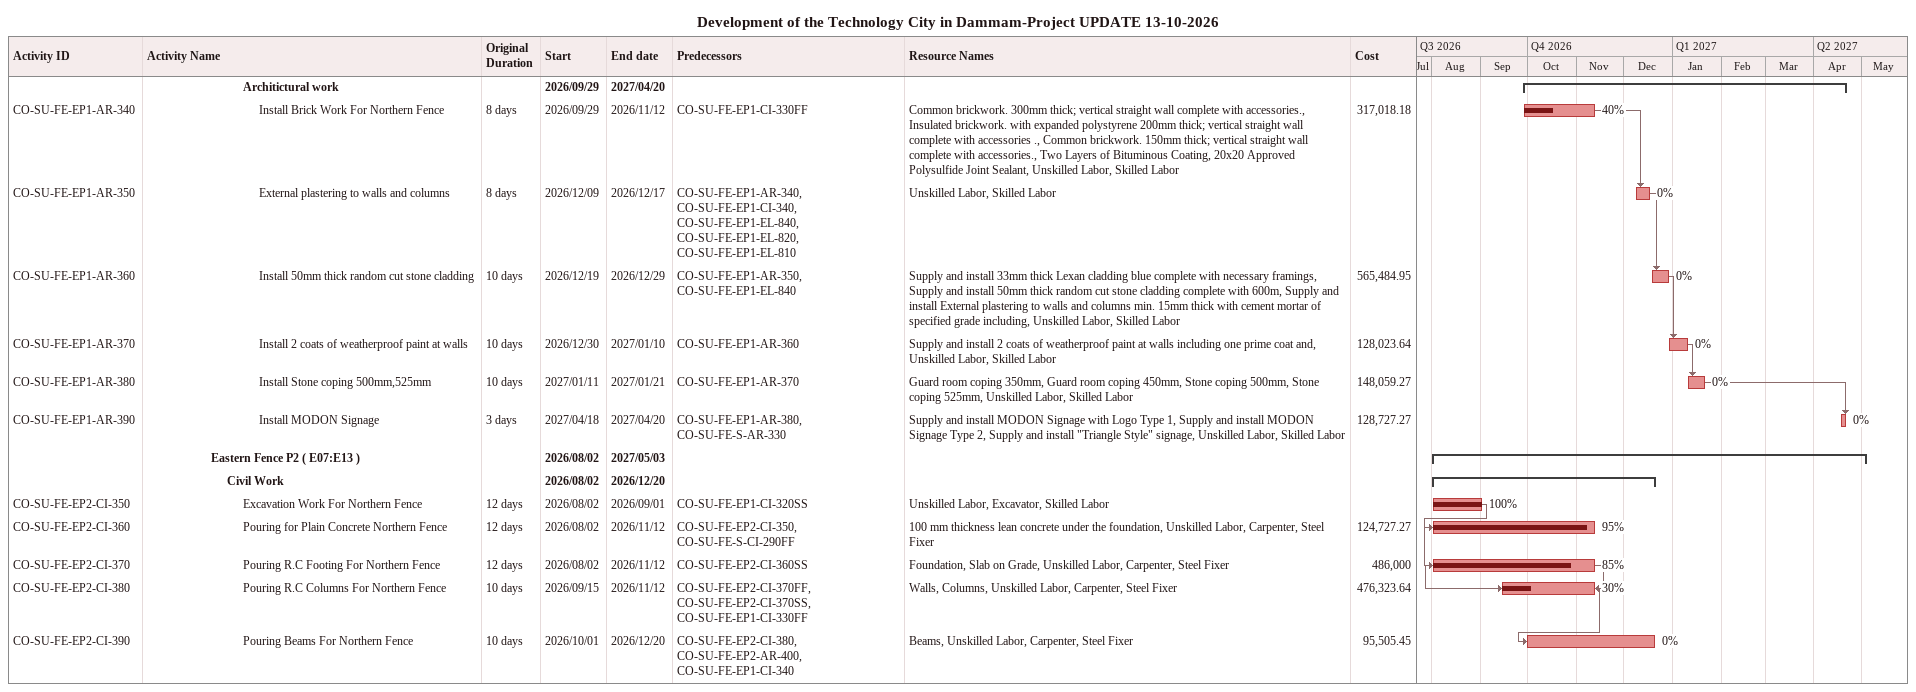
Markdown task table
Development of the Technology City in Dammam-Project UPDATE 13-10-2026

| ID | Level | Task | Original duration | Start | Finish | Predecessors | Resources | % complete | Cost |
|---|---|---|---|---|---|---|---|---|---|
|  | 7 | **Architictural work** |  | 2026-09-29 | 2027-04-20 |  |  |  |  |
| CO-SU-FE-EP1-AR-340 | 8 | Install Brick Work For Northern Fence | 8d | 2026-09-29 | 2026-11-12 | CO-SU-FE-EP1-CI-330FF | Common brickwork. 300mm thick; vertical straight wall complete with accessories., Insulated brickwork. with expanded polystyrene 200mm thick; vertical straight wall complete with accessories ., Common brickwork. 150mm thick; vertical straight wall complete with accessories., Two Layers of Bituminous Coating, 20x20 Approved Polysulfide Joint Sealant, Unskilled Labor, Skilled Labor | 40 | 317018.18 |
| CO-SU-FE-EP1-AR-350 | 8 | External plastering to walls and columns | 8d | 2026-12-09 | 2026-12-17 | CO-SU-FE-EP1-AR-340, CO-SU-FE-EP1-CI-340, CO-SU-FE-EP1-EL-840, CO-SU-FE-EP1-EL-820, CO-SU-FE-EP1-EL-810 | Unskilled Labor, Skilled Labor | 0 |  |
| CO-SU-FE-EP1-AR-360 | 8 | Install 50mm thick random cut stone cladding | 10d | 2026-12-19 | 2026-12-29 | CO-SU-FE-EP1-AR-350, CO-SU-FE-EP1-EL-840 | Supply and install 33mm thick Lexan cladding blue complete with necessary framings, Supply and install 50mm thick random cut stone cladding complete with 600m, Supply and install External plastering to walls and columns min. 15mm thick with cement mortar of specified grade including, Unskilled Labor, Skilled Labor | 0 | 565484.95 |
| CO-SU-FE-EP1-AR-370 | 8 | Install 2 coats of weatherproof paint at walls | 10d | 2026-12-30 | 2027-01-10 | CO-SU-FE-EP1-AR-360 | Supply and install 2 coats of weatherproof paint at walls including one prime coat and, Unskilled Labor, Skilled Labor | 0 | 128023.64 |
| CO-SU-FE-EP1-AR-380 | 8 | Install Stone coping 500mm,525mm | 10d | 2027-01-11 | 2027-01-21 | CO-SU-FE-EP1-AR-370 | Guard room coping 350mm, Guard room coping 450mm, Stone coping 500mm, Stone coping 525mm, Unskilled Labor, Skilled Labor | 0 | 148059.27 |
| CO-SU-FE-EP1-AR-390 | 8 | Install MODON Signage | 3d | 2027-04-18 | 2027-04-20 | CO-SU-FE-EP1-AR-380, CO-SU-FE-S-AR-330 | Supply and install MODON Signage with Logo Type 1, Supply and install MODON Signage Type 2, Supply and install "Triangle Style" signage, Unskilled Labor, Skilled Labor | 0 | 128727.27 |
|  | 5 | **Eastern Fence P2 ( E07:E13 )** |  | 2026-08-02 | 2027-05-03 |  |  |  |  |
|  | 6 | **Civil Work** |  | 2026-08-02 | 2026-12-20 |  |  |  |  |
| CO-SU-FE-EP2-CI-350 | 7 | Excavation Work For Northern Fence | 12d | 2026-08-02 | 2026-09-01 | CO-SU-FE-EP1-CI-320SS | Unskilled Labor, Excavator, Skilled Labor | 100 |  |
| CO-SU-FE-EP2-CI-360 | 7 | Pouring for Plain Concrete Northern Fence | 12d | 2026-08-02 | 2026-11-12 | CO-SU-FE-EP2-CI-350, CO-SU-FE-S-CI-290FF | 100 mm thickness lean concrete under the foundation, Unskilled Labor, Carpenter, Steel Fixer | 95 | 124727.27 |
| CO-SU-FE-EP2-CI-370 | 7 | Pouring R.C Footing For Northern Fence | 12d | 2026-08-02 | 2026-11-12 | CO-SU-FE-EP2-CI-360SS | Foundation, Slab on Grade, Unskilled Labor, Carpenter, Steel Fixer | 85 | 486000 |
| CO-SU-FE-EP2-CI-380 | 7 | Pouring R.C Columns For Northern Fence | 10d | 2026-09-15 | 2026-11-12 | CO-SU-FE-EP2-CI-370FF, CO-SU-FE-EP2-CI-370SS, CO-SU-FE-EP1-CI-330FF | Walls, Columns, Unskilled Labor, Carpenter, Steel Fixer | 30 | 476323.64 |
| CO-SU-FE-EP2-CI-390 | 7 | Pouring Beams For Northern Fence | 10d | 2026-10-01 | 2026-12-20 | CO-SU-FE-EP2-CI-380, CO-SU-FE-EP2-AR-400, CO-SU-FE-EP1-CI-340 | Beams, Unskilled Labor, Carpenter, Steel Fixer | 0 | 95505.45 |
